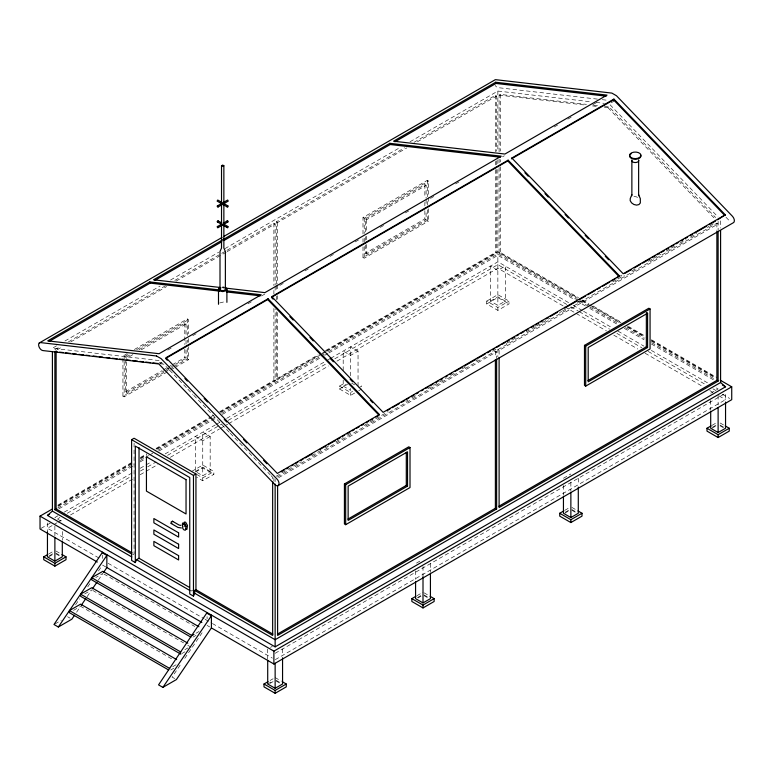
<?xml version="1.0" encoding="UTF-8"?>
<svg xmlns="http://www.w3.org/2000/svg" width="773" height="773" viewBox="0 0 773 773"><rect width="100%" height="100%" fill="white"/><g stroke="black" fill="none" stroke-linecap="round" stroke-linejoin="round"><path stroke-width="0.58" stroke-dasharray="3.87 2.9" d="M75.599 604.786L79.638 598.824M87.716 586.91L90.402 582.939M98.48 571.015L101.843 566.049M76.566 612.245L80.605 606.293L172.476 659.33M87.156 596.621L91.736 589.857M98.287 580.194L102.877 573.431L95.784 577.518M180.157 665.147L172.079 677.071L174.679 678.568M184.757 658.354L202.449 632.266M56.593 345.821L52.409 348.236L161.373 360.817M64.951 340.99L160.108 286.058M170.572 280.019L218.672 252.249M224.943 248.626L400.617 147.199M410.028 141.768L497.86 91.05L591.268 101.843M54.883 349.667L60.091 346.652M68.439 341.84L165.432 285.836M174.814 280.415L220.711 253.931M221.754 253.322L225.919 250.916M226.962 250.317L273.893 223.213L275.14 223.928L275.14 285.121M276.376 284.174L276.376 221.793L404.656 147.73M414.038 142.309L495.387 95.34L496.624 96.055L496.624 151.247M57.163 349.783L62.371 346.768M70.72 341.946L166.668 286.551M176.06 281.13L226.122 252.23M227.156 251.631L275.14 223.928M276.376 221.793L277.613 222.498L406.936 147.836M417.362 141.817L496.624 96.055M499.107 151.856L499.107 95.127L500.344 94.412L586.494 104.365M127.091 353.696L122.936 356.092L124.173 356.807L128.328 354.411M134.357 349.502L187.279 318.949L188.515 319.664L188.515 333.781M362.991 233.977L362.991 217.503L427.334 180.351L428.571 181.066L428.571 196.361M136.628 349.618L188.515 319.664M362.991 217.503L364.228 218.218L428.571 181.066M165.2 370.267L126.646 392.529L125.41 391.814L125.41 357.522L130.618 354.517M138.956 349.705L184.805 323.23L186.042 323.945L186.042 335.772M365.465 231.939L365.465 218.933L424.86 184.641L426.097 185.356L426.097 198.361M132.898 354.633L126.646 358.237L125.41 357.522M141.237 349.821L186.042 323.945M365.465 218.933L366.702 219.648L426.097 185.356M167.76 350.101L171.935 347.695M192.767 335.666L196.931 333.26M247.978 303.789L252.143 301.383M261.516 295.972L265.226 293.827M279.865 285.382L284.049 282.966M304.968 270.888L309.152 268.473M330.061 256.394L334.245 253.979M355.165 241.91L359.348 239.495M380.258 227.417L384.442 225.001M405.361 212.923L409.545 210.507M430.455 198.439L434.639 196.023M455.558 183.945L459.742 181.529M502.498 156.842L504.354 155.769M554.241 126.975L558.406 124.569M567.778 119.148L571.952 116.742M592.785 104.722L596.949 102.316M159.808 363.378L161.789 362.237M611.211 102.77L614.177 101.05M604.399 107.292L607.993 107.708L609.23 106.993L715.624 217.561M125.41 391.814L161.886 370.76M162.919 370.161L167.094 367.755M168.137 367.156L171.258 365.349M172.302 364.74L184.805 357.522L186.042 358.237L186.042 348.778M365.465 244.944L365.465 253.225L424.86 218.933L426.097 219.648L426.097 210.188M166.243 369.668L170.418 367.262M171.451 366.663L174.582 364.856M175.626 364.257L186.042 358.237M365.465 253.225L366.702 253.94L426.097 219.648M122.936 358.45L122.936 396.105L164.446 372.132M165.49 371.533L168.601 369.736M169.635 369.136L172.756 367.339M173.79 366.74L187.279 358.952L188.515 359.667L188.515 346.729M362.991 246.916L362.991 257.506L427.334 220.363L428.571 221.078L428.571 208.13M122.936 396.105L124.173 396.82L169.838 370.451M170.872 369.852L173.993 368.054M175.027 367.455L188.515 359.667M362.991 257.506L364.228 258.221L428.571 221.078M58.014 505.03L132.057 462.273M140.406 457.461L146.657 453.848M156.049 448.427L210.275 417.12M211.319 416.512L213.406 415.314M219.667 411.7L273.893 380.384L275.14 381.099L275.14 309.113M276.376 311.77L276.376 378.954L318.089 354.875M325.394 350.662L495.387 252.51L496.624 253.225L496.624 166.842M57.801 505.861L132.019 463.017M140.377 458.186L146.648 454.563M156.059 449.132L211.454 417.149M219.822 412.328L321.21 353.783M322.254 353.184L325.394 351.367M326.438 350.768L497.86 251.795L578.252 298.214M58.207 506.344L132.251 463.597M140.599 458.776L146.851 455.162M157.286 449.142L211.512 417.835M220.904 412.415L275.14 381.099M276.376 378.954L277.613 379.669L321.413 354.382M322.457 353.783L325.588 351.976M326.631 351.377L496.624 253.225M57.637 508.103L133.971 464.032M140.242 460.408L144.425 457.993M145.469 457.394L148.609 455.577M149.653 454.978L152.793 453.162M158.021 450.147L210.304 419.961M211.348 419.353L215.532 416.947M221.803 413.323L320.099 356.575M321.143 355.966L324.283 354.16M328.467 351.744L497.86 253.94L578.378 300.426M499.107 167.538L499.107 253.225L500.344 252.51L578.494 297.634M58.912 508.798L133.864 465.52M140.116 461.916L145.324 458.911M158.852 451.094L216.15 418.009M222.411 414.396L320.495 357.773M324.67 355.367L327.791 353.561M328.834 352.952L497.86 255.37L575.151 299.992M58.004 515.746L54.883 517.552L62.304 521.843M64.246 512.141L133.942 471.907M140.184 468.303L151.634 461.694M165.151 453.886L215.232 424.976M216.276 424.377L220.431 421.971M226.673 418.367L325.51 361.31M326.544 360.711L329.665 358.904M330.709 358.305L497.86 261.796L568.928 302.823M41.075 528.374L51.53 522.345M57.801 518.722L59.888 517.514M67.212 513.291L132.019 475.878M140.377 471.047L146.648 467.423M147.691 466.824L156.059 461.993M167.557 455.355L221.909 423.971M228.18 420.357L326.438 363.629M334.806 358.798L497.86 264.656L566.773 304.436M52.1 525.592L47.453 528.268L99.746 558.454M54.883 523.978L56.96 522.78M58.004 522.181L63.202 519.176M70.488 514.973L133.942 478.332M140.184 474.728L157.876 464.515M170.36 457.316L219.397 429.005M220.431 428.397L227.716 424.193M228.76 423.594L328.631 365.938M336.951 361.126L497.86 268.231L563.71 306.243M210.169 436.465L202.748 440.755L195.327 436.465L195.327 471.472L202.748 475.762L210.169 471.472L210.169 436.465L202.748 432.184L202.748 475.762M358.044 386.104L358.044 351.097L350.613 355.387L343.193 351.097L343.193 371.813M48.805 553.922L52.854 551.584M191.607 471.472L202.748 465.046L213.889 471.472L213.889 474.332L202.748 480.758L196.671 477.25M354.662 393.051L350.613 395.389L339.482 388.964L339.482 386.104L344.545 383.176M486.729 301.093L497.86 294.658L509.001 301.093L509.001 303.944L497.86 310.379L486.729 303.944L486.729 301.093L497.86 307.519L509.001 301.093M49.308 555.777L54.883 552.56M195.327 471.472L202.748 467.192L210.169 471.472M343.193 380.152L343.193 386.104L345.975 384.5M490.44 301.093L497.86 296.803L505.291 301.093L505.291 266.086L497.86 270.366L490.44 266.086L490.44 301.093L497.86 305.374L505.291 301.093M48.805 556.782L52.854 554.444M195.666 471.994L202.748 467.897L213.889 474.332M339.482 388.964L347.579 384.287M486.729 303.944L497.86 297.518L509.001 303.944M196.671 474.4L202.748 477.907L213.889 471.472M339.482 386.104L350.613 392.529L352.643 391.36M358.711 387.853L361.754 386.104L359.725 384.935M358.711 390.713L361.754 388.964M132.84 554.705L134.077 553.99L134.077 443.074M620.062 276.164L621.917 275.091M276.183 476.226L301.277 461.732M311.732 455.703L321.143 450.263M325.327 447.847L329.511 445.432M335.782 441.818L343.106 437.586M347.29 435.17L351.473 432.754M364.015 425.517L388.065 411.623M405.844 401.361L407.941 400.153M412.115 397.737L416.299 395.332M427.807 388.684L446.63 377.823M450.814 375.407L454.988 372.992M462.312 368.76L465.452 366.953M475.907 360.914L477.994 359.706M492.633 351.251L496.817 348.845M506.228 343.405L511.455 340.391M512.509 339.782L516.683 337.366M526.094 331.936L535.505 326.506M536.559 325.897L550.144 318.051M559.555 312.621L561.652 311.413M562.696 310.804L565.836 308.997M577.334 302.359L580.475 300.542M612.892 281.826L617.076 279.411M618.12 278.811L624.391 275.188M631.715 270.965L635.899 268.55M648.441 261.303L652.625 258.887M653.668 258.279L660.992 254.056M666.22 251.041L670.404 248.626M671.447 248.017L674.587 246.21M679.815 243.186L686.086 239.572M690.27 237.156L696.541 233.533M707.005 227.494L709.092 226.286M710.136 225.687L713.276 223.87M277.42 476.941L495.387 351.097L496.624 351.812L496.624 357.812M497.86 349.667L716.88 223.213L718.117 223.928L499.107 350.382L497.86 349.667L497.86 356.865M278.657 477.656L496.624 351.812M84.653 593.954L90.721 590.446M73.512 610.38L79.59 606.873M55.038 623.908L61.28 620.304M190.989 591.132L192.641 590.185M196.013 633.242L199.048 631.493M192.979 637.136L196.013 635.387M184.882 649.678L187.916 647.919M181.839 653.572L184.882 651.813M172.727 666.693L176.775 664.355M170.707 669.998L173.741 668.249M270.492 647.397L272.347 646.325M416.502 563.092L422.077 559.884M563.449 478.255L570.87 473.975M710.696 393.244L718.117 388.964L716.03 387.756M275.14 653.291L725.547 393.244L725.547 399.68L275.14 659.717M270.077 680.501L273.111 678.742M416.927 595.712L423.005 592.205M564.792 510.344L568.841 508.006M712.049 425.334L717.102 422.406M267.709 684.008L273.275 680.791M417.439 597.568L421.15 595.423M565.305 512.19L569.015 510.054M712.551 427.179L717.189 424.503M270.077 683.361L273.111 681.602M417.942 597.983L420.976 596.234M564.792 513.204L568.841 510.866M712.049 428.184L717.102 425.266M219.725 302.968L224.672 301.683M597.442 99.118L498.218 87.668A4.377 2.522 60 0 1 495.155 85.388M602.225 99.678L608.206 100.364M596.06 102.394L604.438 103.36M593.674 105.196L598.457 105.746M604.447 106.432L609.23 106.993M499.107 95.127L586.456 105.215M592.437 105.911L597.22 106.461M221.774 287.662L224.17 287.933M159.025 362.769L162.61 363.184M160.185 363.754L163.77 364.17L168.756 369.359M633.918 196.361L636.614 196.922L638.962 198.564M222.692 286.754L225.668 287.469M222.692 287.633L224.595 288.087M582.658 300.04L588.91 303.644M593.075 306.05L621.212 322.293M628.507 326.506L644.141 335.53M651.426 339.743L717.073 377.639M582.436 300.62L588.697 304.233M589.741 304.842L621.057 322.921M627.328 326.544L644.035 336.187M651.339 340.4L715.025 377.176M499.107 253.225L577.257 298.349M581.422 300.755L590.794 306.166M591.838 306.765L619.975 323.008M627.27 327.221L644.982 337.443M651.233 341.057L714.803 377.755M579.431 301.026L588.842 306.466M589.886 307.065L619.163 323.974M625.434 327.588L644.257 338.458M651.581 342.681L715.363 379.514M576.194 300.591L585.596 306.021M589.77 308.427L616.922 324.109M624.236 328.332L644.083 339.782M651.388 344.004L714.059 380.181M573.102 305.238L582.494 310.659M583.538 311.258L611.704 327.52M617.965 331.134L644.044 346.198M651.349 350.411L708.725 383.543M570.947 306.852L578.252 311.065M579.296 311.674L609.578 329.153M616.883 333.376L641.948 347.84M648.209 351.454L705.633 384.606M712.938 388.829L716.069 390.636M722.33 394.249L729.644 398.472M564.754 306.842L575.189 312.872M576.233 313.471L606.486 330.941M613.791 335.153L637.783 349.01M645.088 353.222L702.473 386.355M709.769 390.568L712.899 392.375M719.045 395.921L725.547 399.68M720.146 422.995L724.195 425.334M719.972 425.034L723.692 427.179M720.146 425.846L724.195 428.184M358.044 351.097L350.613 346.806L350.613 375.9M571.885 507.417L576.948 510.344M571.798 509.513L576.436 512.19M351.628 383.118L354.662 384.867M571.885 510.277L576.948 513.204M343.193 386.104L350.613 390.394L350.613 387.978M424.019 592.794L429.073 595.712M423.933 594.881L427.643 597.027M424.019 595.645L428.068 597.983M108.085 563.275L204.072 618.69M205.116 619.289L211.377 622.903M212.42 623.511L272.347 658.113M102.519 565.063L106.848 567.556M207.077 625.425L209.676 626.922M103.92 574.03L194.748 626.468M55.898 550.994L60.951 553.922M275.14 677.573L281.208 681.081M55.811 553.091L60.449 555.777M276.067 680.259L280.705 682.936M55.898 553.855L60.951 556.782M276.145 681.023L280.193 683.361M92.779 590.466L183.616 642.904M187.791 645.31L191.965 647.726M67.522 616.699L70.121 618.197M725.973 217.232L730.137 221.561M610.071 104.78L718.078 217.039M607.993 107.708L715.218 219.136M169.587 370.219L187.047 388.365M187.878 389.225L192.864 394.404M193.694 395.274L229.436 432.416M230.267 433.276L270.164 474.748M270.994 475.608L272.656 477.337L272.656 479.753M720.591 220.856L720.591 228.093M718.117 221.358L718.117 229.929M718.117 395.389L718.117 404.917M716.88 223.213L716.88 230.518M710.696 400.491L710.696 410.144M578.291 478.255L578.291 484.69M570.87 482.42L570.87 491.357M563.449 485.502L563.449 495.155M500.344 94.412L500.344 151.141M500.344 159.586L500.344 162.001M500.344 166.823L500.344 252.51M499.107 159.093L499.107 162.717M499.107 350.382L499.107 356.382M497.86 91.05L497.86 151.382M497.86 159.827L497.86 164.649M497.86 169.48L497.86 305.374M497.86 307.519L497.86 310.379M496.624 160.842L496.624 165.644M495.387 95.34L495.387 151.73M495.387 161.325L495.387 164.929M495.387 169.722L495.387 252.51M495.387 351.097L495.387 357.097M430.426 563.633L430.426 572.445M428.571 197.54L428.571 203.425M427.334 180.351L427.334 196.825M427.334 201.531L427.334 205.067M427.334 209.773L427.334 220.363M426.097 199.54L426.097 205.454M424.86 184.641L424.86 197.646M424.86 202.381L424.86 205.927M424.86 210.652L424.86 218.933M423.005 566.59L423.005 576.243M415.574 570.87L415.574 579.325M366.702 219.648L366.702 231.475M366.702 236.2L366.702 239.746M366.702 244.481L366.702 253.94M365.465 236.673L365.465 240.219M364.228 218.218L364.228 233.514M364.228 238.219L364.228 241.746M364.228 246.461L364.228 258.221M362.991 238.683L362.991 242.21M350.613 392.529L350.613 395.389M282.56 649.001L282.56 655.427M277.613 222.498L277.613 283.691M277.613 284.889L277.613 290.89M277.613 295.692L277.613 299.286M277.613 312.485L277.613 379.669M276.376 285.372L276.376 291.373M276.376 296.175L276.376 299.769M275.14 286.319L275.14 292.32M275.14 479.241L275.14 481.656M273.893 223.213L273.893 285.604M273.893 290.406L273.893 294.001M273.893 308.398L273.893 380.384M273.893 477.83L273.893 481.444M267.709 649.001L267.709 659.002M207.077 616.593L207.077 618.806M202.748 477.907L202.748 480.758M188.515 338.487L188.515 345.55M187.279 318.949L187.279 335.424M187.279 340.13L187.279 342.478M187.279 348.362L187.279 358.952M186.042 340.507L186.042 344.053M184.805 323.23L184.805 344.516M184.805 349.251L184.805 357.522M126.646 361.783L126.646 392.529M124.173 356.807L124.173 360.344M124.173 361.513L124.173 396.82M102.519 555.12L102.519 558.435M62.304 531.495L62.304 539.94M54.883 526.123L54.883 535.892M47.453 522.906L47.453 531.843"/><path stroke-width="1.16" d="M631.87 194.641L630.266 198.477L630.179 200.632L631.541 202.845L633.889 204.487L636.614 205.116L638.962 204.565L640.324 202.97L640.324 198.671L638.633 194.641M272.859 634.111L195.946 589.702L195.946 473.975L134.077 438.252L131.603 439.682L131.603 560.415L135.314 562.56L136.55 559.7L139.024 558.27L189.356 587.335M167.306 360.237L165.635 358.488L267.719 299.557L268.067 298.755L379.427 414.492L277.343 473.434L165.982 357.696L268.067 298.755M135.314 562.56L135.314 446.108L189.752 477.54L189.752 593.993L193.472 596.138L194.709 593.278L194.709 590.417L195.946 589.702M273.111 299.151L271.429 297.412L507.774 160.958L508.112 160.166L619.482 275.903L617.047 277.903M613.917 99.089L511.832 158.021L511.484 158.823L613.569 99.881L613.917 99.089L725.277 214.817L717.644 219.822M183.24 524.664L183.51 524.065L184.824 524.828L185.095 525.737L184.167 526.278M217.744 222.102L218.363 221.03M227.02 206.816L227.639 205.744M227.02 227.465L227.639 226.392M102.519 552.202L53.994 624.507L58.323 627.009L71.85 619.202L74.546 615.231M58.323 627.009L106.848 555.41L102.519 552.917M81.252 605.327L85.842 598.563M92.393 588.891L96.983 582.127M103.534 572.455L106.848 567.556L106.848 554.705M207.077 612.564L158.552 684.878L162.89 687.371L176.408 679.564L211.406 627.927L211.406 615.066M162.89 687.371L211.406 615.781L207.077 613.279M221.522 165.731L222.692 165.055L223.861 165.731L223.861 248.036L225.378 251.467L225.378 289.179L224.595 290.281L222.692 290.735L220.798 290.281L220.005 289.179L220.005 251.467L221.522 248.036L221.522 165.731L222.692 166.408L223.861 165.731M218.498 304.282L218.498 289.179L219.725 287.469M220.005 289.179L220.798 288.087M225.668 287.469L226.895 289.179L225.668 290.899L222.692 291.605L219.725 290.899L218.498 289.179M720.591 230.509L720.591 382.529L725.547 386.819L275.14 646.856L47.453 515.407L52.409 511.117L52.409 351.86M221.87 203.367L217.126 206.101L217.744 207.174L222.692 204.314L227.639 207.174L228.257 206.101L222.692 202.884M223.523 202.41L227.639 200.033L228.257 201.096L223.523 203.84M221.87 224.006L217.126 226.75L217.744 227.822L228.257 221.745L227.639 220.672L223.523 223.059M39.278 342.97L222.054 237.446M224.141 236.248L494.643 80.073A4.377 2.522 60 0 1 495.918 79.706L611.878 93.098L616.477 95.746L732.437 216.256A4.377 2.522 60 0 1 733.2 222.817L277.845 485.724M219.261 289.943L149.807 281.923L47.723 340.854L159.083 353.715L261.168 294.784L226.441 290.774M225.368 288.078L264.888 292.638L501.223 156.185L389.863 143.324L153.518 279.778L220.576 287.517M495.657 82.247L393.573 141.188L504.933 154.04L607.018 95.108L495.657 82.247L495.995 83.445L606.167 96.161M49.105 341.453L150.155 283.111L219.6 291.131M154.909 280.367L221.841 241.727M223.928 240.519L390.201 144.522L500.373 157.238M394.955 141.778L495.995 83.445M508.112 160.166L271.777 296.619L383.137 412.347L619.482 275.903M97.311 562.048L40.032 528.983L40.032 516.122L52.574 508.885M57.27 351.879L54.883 351.599L54.883 509.697L56.12 508.982L131.99 552.782M47.453 515.407L49.54 514.209M61.966 554.502L66.014 556.84L66.014 559.7L54.883 566.136L43.742 559.7L43.742 556.84L47.791 554.502M131.603 439.682L193.472 475.405L195.946 473.975M47.453 531.843L47.453 556.84L54.883 561.13L62.304 556.84L62.304 541.148M43.742 556.84L54.883 563.275L66.014 556.84M190.921 637.126L91.736 579.856L91.736 577.711L102.877 571.286L198.922 626.739M725.277 214.817L623.193 273.758L511.832 158.021M281.169 471.82L284.29 470.013M286.377 468.815L288.455 467.607M291.585 465.81L293.663 464.602M295.75 463.404L297.837 462.196M300.958 460.399L303.045 459.191M305.122 457.993L312.418 453.78M319.713 449.567L325.955 445.963M328.042 444.755L335.337 440.552M337.415 439.344L340.545 437.537M342.623 436.339L344.71 435.131M346.797 433.933L349.918 432.126M352.005 430.928L354.082 429.72M356.169 428.522L359.29 426.715M361.377 425.517L363.455 424.309M366.586 422.502L368.663 421.304M370.75 420.097L372.837 418.898M375.958 417.091L378.045 415.893M386.983 410.734L390.114 408.917M392.211 407.709L399.525 403.487M401.622 402.279L404.752 400.462M406.849 399.255L408.936 398.047M411.033 396.849L414.173 395.032M416.261 393.824L418.348 392.616M421.488 390.809L423.585 389.602M425.672 388.394L428.812 386.577M430.899 385.369L432.996 384.162M436.127 382.355L438.223 381.147M440.31 379.939L442.407 378.731M445.538 376.924L447.635 375.717M449.722 374.509L451.819 373.301M454.949 371.484L462.273 367.262M464.37 366.054L475.868 359.406M477.956 358.199L485.28 353.976M487.377 352.768L490.507 350.961M492.604 349.754L494.691 348.546M496.788 347.338L499.918 345.521M502.015 344.314L505.146 342.507M507.243 341.299L509.33 340.091M511.426 338.883L514.557 337.067M516.654 335.869L518.741 334.661M520.838 333.453L523.978 331.636M526.065 330.429L528.152 329.221M531.293 327.414L533.389 326.206M535.476 324.998L538.617 323.182M540.704 321.974L542.801 320.766M545.931 318.959L548.028 317.751M550.115 316.544L557.439 312.321M564.754 308.089L576.262 301.451M579.402 299.634L585.673 296.02M587.76 294.813L595.084 290.58M597.171 289.373L600.312 287.566M602.409 286.358L609.723 282.126M611.82 280.918L614.95 279.111M624.932 273.352L631.183 269.738M634.304 267.941L640.556 264.327M642.643 263.129L649.929 258.916M652.016 257.709L655.137 255.911M657.224 254.704L659.311 253.505M661.388 252.298L664.519 250.5M666.597 249.293L668.684 248.094M670.771 246.887L673.892 245.08M675.979 243.882L678.056 242.674M681.187 240.876L683.264 239.669M685.351 238.471L687.429 237.263M690.56 235.465L692.637 234.258M694.724 233.06L706.184 226.441M709.305 224.634L715.556 221.03M180.824 654.151L80.605 596.292L80.605 594.147L91.736 587.712L187.791 643.175M168.649 669.988L69.464 612.718L69.464 610.573L80.605 604.148L176.65 659.601M344.429 483.975L408.772 446.823L410.009 447.538L410.009 487.55L345.666 524.693L344.429 523.978L344.429 483.975L345.666 484.69L410.009 447.538M584.485 345.376L648.827 308.234L650.064 308.949L650.064 348.952L585.721 386.104L584.485 385.389L584.485 345.376L585.721 346.091L650.064 308.949M647.59 313.229L588.195 347.521L588.195 381.814L647.59 347.521L647.59 313.229L646.354 312.514M347.947 519.089L406.298 485.405L407.535 486.12L407.535 451.828L348.14 486.12L348.14 520.413L407.535 486.12M588.002 380.5L646.354 346.806L647.59 347.521M193.994 634.411L191.965 635.58L91.736 577.711M277.42 634.111L495.387 508.267L496.624 508.982L496.624 359.01M498.904 506.238L716.88 380.384L718.117 381.099L718.117 231.127M496.624 508.982L277.613 635.425L277.613 485.454M718.117 381.099L499.107 507.552L499.107 357.58M720.591 382.529L275.14 639.715L194.709 593.278M40.032 516.122L273.893 651.146L731.731 386.819L731.731 399.68L273.893 664.007L211.406 627.927M282.222 681.67L286.271 684.008L286.271 686.868L275.14 693.294L263.999 686.868L263.999 684.008L268.047 681.67M430.088 596.302L434.136 598.64L434.136 601.491L423.005 607.926L411.864 601.491L411.864 598.64L415.913 596.302M577.953 510.924L582.011 513.262L582.011 516.122L570.87 522.558L559.729 516.122L559.729 513.262L563.788 510.924M725.209 425.913L729.258 428.252L729.258 431.112L718.117 437.537L706.986 431.112L706.986 428.252L711.034 425.913M267.709 660.19L267.709 684.008L275.14 688.289L282.56 684.008L282.56 657.813M415.574 581.74L415.574 598.64L423.005 602.921L430.426 598.64L430.426 573.634M563.449 496.363L563.449 513.262L570.87 517.552L578.291 513.262L578.291 487.067M710.696 411.352L710.696 428.252L718.117 432.542L725.547 428.252L725.547 402.057M263.999 684.008L275.14 690.434L286.271 684.008M411.864 598.64L423.005 605.066L434.136 598.64M559.729 513.262L570.87 519.698L582.011 513.262M706.986 428.252L718.117 434.687L729.258 428.252M180.892 525.379L179.172 525.089L172.456 521.215L171.142 521.968L171.142 523.485L178.032 527.466L181.384 527.959M171.142 523.485L171.799 523.418M184.322 522.084L185.636 522.21L187.491 525.427L186.95 529.312L185.636 529.176M226.789 291.962L260.317 295.837M59.666 352.15L63.26 352.565M65.647 352.846L70.44 353.396M72.826 353.676L76.421 354.092M78.817 354.363L83.6 354.913M85.996 355.194L89.581 355.609M93.175 356.024L96.76 356.44M99.157 356.711L102.741 357.126M106.336 357.541L109.921 357.957M112.317 358.228L117.1 358.788M119.496 359.059L123.091 359.474M126.675 359.889L130.27 360.305M132.656 360.585L137.449 361.136M139.836 361.406L143.43 361.822M145.826 362.102L150.609 362.653M153.006 362.933L157.789 363.484M720.243 380.19L731.731 386.819M722.407 385.012L725.547 386.819M221.87 202.41L217.744 200.033L217.126 201.096L221.87 203.84M221.87 223.059L217.744 220.672L217.126 221.745L227.639 227.822L228.257 226.75L223.523 224.006M54.883 509.697L131.797 554.096M194.709 590.417L272.656 635.425L272.656 482.159M52.409 511.117L131.787 556.956M136.55 559.7L189.965 590.543M106.848 567.556L201.859 622.41M80.605 594.147L180.824 652.016M69.464 610.573L169.693 668.442M613.569 99.881L724.929 215.619M524.886 172.746L528.23 176.225M544.975 193.627L548.328 197.105M565.073 214.508L568.426 217.986M585.171 235.398L588.524 238.876M605.269 256.278L608.612 259.757M507.774 160.958L619.134 276.695M289.856 316.553L293.199 320.041M309.944 337.443L313.297 340.922M330.042 358.324L333.395 361.803M350.14 379.205L352.652 381.823M370.238 400.095L372.75 402.704M267.719 299.557L379.089 415.285M184.892 378.509L187.404 381.118M204.149 398.52L207.502 401.999M224.247 419.401L226.76 422.019M243.505 439.422L246.858 442.9M263.603 460.302L266.956 463.781M227.02 221.03L227.639 222.102M217.744 205.744L218.363 206.816M217.744 226.392L218.363 227.465M172.456 521.215L172.727 521.814M389.863 143.324L390.201 144.522M149.807 281.923L150.155 283.111M718.117 407.535L718.117 432.542M718.117 434.687L718.117 437.537M716.88 231.62L716.88 380.384M646.354 313.703L646.354 346.806M638.633 195.695L638.633 160.001A3.498 2.019 0 0 1 635.251 162.543A3.498 2.019 0 0 1 631.87 160.001L631.87 195.695M585.721 346.091L585.721 386.104M570.87 492.546L570.87 517.552M570.87 519.698L570.87 522.558M495.387 359.493L495.387 508.267M423.005 576.726L423.005 602.921M423.005 605.066L423.005 607.926M406.298 452.292L406.298 485.405M345.666 484.69L345.666 524.693M275.14 484.072L275.14 646.856M275.14 663.292L275.14 688.289M275.14 690.434L275.14 693.294M273.893 651.146L273.893 664.007M226.895 289.179L226.895 302.34M193.472 475.405L193.472 596.138M139.024 447.577L139.024 558.27M56.12 350.884L56.12 508.982M54.883 537.312L54.883 561.13M54.883 563.275L54.883 566.136M640.749 155.112A5.691 3.285 0 0 1 633.783 159.141A5.691 3.285 0 0 1 631.232 153.643M186.022 526.278L185.481 530.152L184.167 530.027L182.853 528.645L182.312 524.133L182.853 522.935L184.167 523.06L185.481 524.442L186.022 526.278M156.523 355.995L40.563 342.603A4.377 2.522 60 0 0 38.843 346.256A4.377 2.522 60 0 0 42.863 350.565L158.823 363.957L274.782 484.458A4.377 2.522 60 0 0 278.802 484.797A4.377 2.522 60 0 0 277.082 479.154L161.122 358.643L156.523 355.995M186.042 479.685L146.445 456.824L146.445 491.116L186.042 513.977L186.042 479.685M178.621 532.819L153.875 518.538L153.875 522.819L178.621 537.109L178.621 532.819M178.621 544.25L153.875 529.959L153.875 534.249L178.621 548.54L178.621 544.25M178.621 555.681L153.875 541.39L153.875 545.68L178.621 559.971L178.621 555.681M631.232 157.663A5.691 3.285 0 0 0 640.749 156.194A5.691 3.285 0 0 0 633.783 152.165A5.691 3.285 0 0 0 631.232 157.663"/></g></svg>
